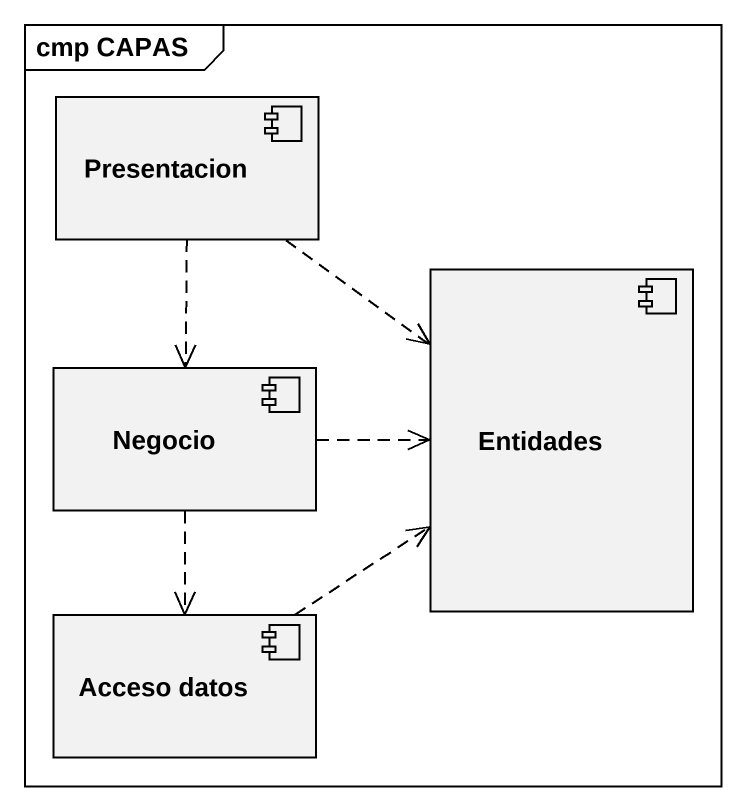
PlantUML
@startuml
mainframe cmp CAPAS
component Presentacion
component Entidades
component Negocio
component "Acceso datos" as Acceso_datos
Presentacion ..> Entidades
Presentacion ..> Negocio
Negocio .right.> Entidades
Negocio ..> Acceso_datos
Acceso_datos .up.> Entidades
@enduml
